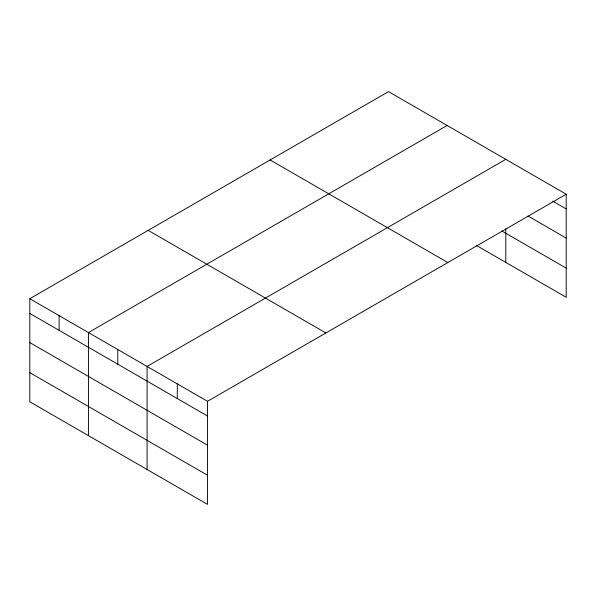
<?xml version="1.0" encoding="UTF-8"?>
<svg xmlns="http://www.w3.org/2000/svg" width="596" height="596" viewBox="0 0 596 596"><rect width="100%" height="100%" fill="white"/><g stroke="black" fill="none" stroke-linecap="round" stroke-linejoin="round"><path stroke-width="0.89" d="M29.8 298.715L207.497 401.309L207.497 504.38L29.8 401.786L29.8 298.715L388.503 91.62L566.2 194.214L566.2 297.285L476.465 245.477M447.142 125.473L88.439 332.568L88.439 435.646M505.78 159.333L147.085 366.421L147.085 469.499M207.497 401.309L566.2 194.214M552.686 201.113L566.2 208.913M528.041 216.05L566.2 238.08M501.817 230.957L566.2 268.125M270.13 159.959L447.827 262.553M148.173 230.369L325.87 332.963M29.8 313.414L207.497 416.008M29.8 342.581L207.497 445.175M29.8 372.627L207.497 475.221M505.78 228.693L505.78 262.404M177.288 383.861L177.288 398.568M117.762 349.494L117.762 364.201M59.123 315.642L59.123 330.34"/></g></svg>
